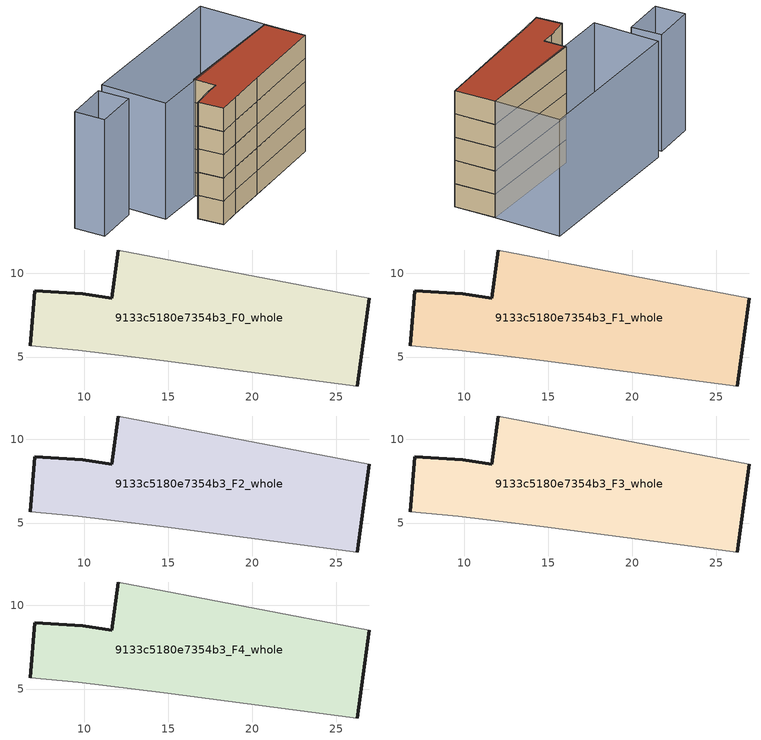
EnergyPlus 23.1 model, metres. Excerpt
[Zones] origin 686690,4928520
9133c5180e7354b3_F0_whole
 floor ground (EU_floor_Construction): 26.28,3.28 26.99,8.52 12.02,11.38 11.63,8.52 9.93,8.76 7.06,8.94 6.78,5.67 9.64,5.42 14.73,4.77 z0
 wall outside (EU_wall_Construction): 6.78,5.67 7.06,8.94 9.93,8.76 11.63,8.52 12.02,11.38 / 26.99,8.52 26.28,3.28 z0:3
 wall adiabatic (EU_wall_Construction): 26.28,3.28 14.73,4.77 9.64,5.42 6.78,5.67 / 12.02,11.38 26.99,8.52 z0:3
9133c5180e7354b3_F1_whole
 floor to 9133c5180e7354b3_F0_whole (EU_floor_Construction): 26.28,3.28 26.99,8.52 12.02,11.38 11.63,8.52 9.93,8.76 7.06,8.94 6.78,5.67 9.64,5.42 14.73,4.77 z3
 wall outside (EU_wall_Construction): 6.78,5.67 7.06,8.94 9.93,8.76 11.63,8.52 12.02,11.38 / 26.99,8.52 26.28,3.28 z3:6
 wall adiabatic (EU_wall_Construction): 26.28,3.28 14.73,4.77 9.64,5.42 6.78,5.67 / 12.02,11.38 26.99,8.52 z3:6
9133c5180e7354b3_F2_whole
 floor to 9133c5180e7354b3_F1_whole (EU_floor_Construction): 26.28,3.28 26.99,8.52 12.02,11.38 11.63,8.52 9.93,8.76 7.06,8.94 6.78,5.67 9.64,5.42 14.73,4.77 z6
 wall outside (EU_wall_Construction): 6.78,5.67 7.06,8.94 9.93,8.76 11.63,8.52 12.02,11.38 / 26.99,8.52 26.28,3.28 z6:9
 wall adiabatic (EU_wall_Construction): 26.28,3.28 14.73,4.77 9.64,5.42 6.78,5.67 / 12.02,11.38 26.99,8.52 z6:9
9133c5180e7354b3_F3_whole
 floor to 9133c5180e7354b3_F2_whole (EU_floor_Construction): 26.28,3.28 26.99,8.52 12.02,11.38 11.63,8.52 9.93,8.76 7.06,8.94 6.78,5.67 9.64,5.42 14.73,4.77 z9
 wall outside (EU_wall_Construction): 6.78,5.67 7.06,8.94 9.93,8.76 11.63,8.52 12.02,11.38 / 26.99,8.52 26.28,3.28 z9:12
 wall adiabatic (EU_wall_Construction): 26.28,3.28 14.73,4.77 9.64,5.42 6.78,5.67 / 12.02,11.38 26.99,8.52 z9:12
9133c5180e7354b3_F4_whole
 floor to 9133c5180e7354b3_F3_whole (EU_floor_Construction): 26.28,3.28 26.99,8.52 12.02,11.38 11.63,8.52 9.93,8.76 7.06,8.94 6.78,5.67 9.64,5.42 14.73,4.77 z12
 wall outside (EU_wall_Construction): 6.78,5.67 7.06,8.94 9.93,8.76 11.63,8.52 12.02,11.38 / 26.99,8.52 26.28,3.28 z12:15
 wall adiabatic (EU_wall_Construction): 26.28,3.28 14.73,4.77 9.64,5.42 6.78,5.67 / 12.02,11.38 26.99,8.52 z12:15
 roof outside (EU_roof_Construction): 26.99,8.52 26.28,3.28 14.73,4.77 9.64,5.42 6.78,5.67 7.06,8.94 9.93,8.76 11.63,8.52 12.02,11.38 z15
shading: 26.99,8.52 5.58,12.26 / 5.58,12.26 7.05,20.62 / 7.05,20.62 28.45,16.88 / 28.45,16.88 26.99,8.52 / 5.54,20.44 5.04,16.54 / 5.04,16.54 -0.59,17.28 / -0.59,17.28 -0.08,21.17 / -0.08,21.17 5.54,20.44 z0:15
[Building]
EU S2 Campaign: North Axis=0; Terrain=City; Solar Distribution=FullExterior
[Site:Location]
Bologna: Latitude=44.5; Longitude=11.25; Time Zone=1; Elevation=37
[SizingPeriod:WeatherFileDays]
AnnualSizingPeriod: Begin Month=1; Begin Day of Month=1; End Month=12; End Day of Month=31; Day of Week for Start Day=Monday; Use Weather File Daylight Saving Period=No; Use Weather File Rain and Snow Indicators=No
[MATERIAL]
EU_InternalMass_Material: Roughness=MediumRough; Thickness=0.1; Conductivity=1; Density=1800; Specific Heat=900; Thermal Absorptance=0.9; Solar Absorptance=0.7; Visible Absorptance=0.7
[MATERIAL:NOMASS] Roughness=MediumRough; Thermal Absorptance=0.9; Solar Absorptance=0.7; Visible Absorptance=0.7
Name | Thermal Resistance
EU_wall_NoMass | 0.905828
EU_roof_NoMass | 0.37593
EU_floor_NoMass | 0.67114
[CONSTRUCTION]
EU_wall_Construction: EU_wall_NoMass
EU_roof_Construction: EU_roof_NoMass
EU_floor_Construction: EU_floor_NoMass
EU_InternalMass_Construction: EU_InternalMass_Material
[ZONE] Type=1; Multiplier=1; Ceiling Height=autocalculate; Floor Area=autocalculate; Part of Total Floor Area=Yes
Name | Volume
9133c5180e7354b3_F0_whole | 307.455
9133c5180e7354b3_F1_whole; 9133c5180e7354b3_F2_whole; 9133c5180e7354b3_F3_whole; 9133c5180e7354b3_F4_whole | 307.457
[INTERNALMASS] Construction=EU_InternalMass_Construction; Surface Area=102.485
Name | Zone or ZoneList
9133c5180e7354b3_F0_whole_EU_InternalMass | 9133c5180e7354b3_F0_whole
9133c5180e7354b3_F1_whole_EU_InternalMass | 9133c5180e7354b3_F1_whole
9133c5180e7354b3_F2_whole_EU_InternalMass | 9133c5180e7354b3_F2_whole
9133c5180e7354b3_F3_whole_EU_InternalMass | 9133c5180e7354b3_F3_whole
9133c5180e7354b3_F4_whole_EU_InternalMass | 9133c5180e7354b3_F4_whole
[OTHEREQUIPMENT] Fuel Type=Electricity; Design Level Calculation Method=Watts/Area; Power per Zone Floor Area=1; Fraction Latent=0; Fraction Radiant=0; Fraction Lost=0; Carbon Dioxide Generation Rate=0; EndUse Subcategory=EU_Step8_InternalGains
Name | Zone or ZoneList or Space or SpaceList | Schedule
EU_Step8_InternalGain_9133c5180e7354b3_F0_whole_f000 | 9133c5180e7354b3_F0_whole | EU_Step8_GainSchedule_9133c5180e7354b3_F0_whole_f000
EU_Step8_InternalGain_9133c5180e7354b3_F1_whole_f000 | 9133c5180e7354b3_F1_whole | EU_Step8_GainSchedule_9133c5180e7354b3_F1_whole_f000
EU_Step8_InternalGain_9133c5180e7354b3_F2_whole_f000 | 9133c5180e7354b3_F2_whole | EU_Step8_GainSchedule_9133c5180e7354b3_F2_whole_f000
EU_Step8_InternalGain_9133c5180e7354b3_F3_whole_f000 | 9133c5180e7354b3_F3_whole | EU_Step8_GainSchedule_9133c5180e7354b3_F3_whole_f000
EU_Step8_InternalGain_9133c5180e7354b3_F4_whole_f000 | 9133c5180e7354b3_F4_whole | EU_Step8_GainSchedule_9133c5180e7354b3_F4_whole_f000
[ZONEVENTILATION:DESIGNFLOWRATE] Schedule=EU_AlwaysOn; Design Flow Rate Calculation Method=AirChanges/Hour; Air Changes per Hour=0.73129; Ventilation Type=Natural; Fan Pressure Rise=0; Fan Total Efficiency=1; Constant Term Coefficient=1; Temperature Term Coefficient=0; Velocity Term Coefficient=0; Velocity Squared Term Coefficient=0; Minimum Indoor Temperature=-100; Maximum Indoor Temperature=100; Delta Temperature=-100; Minimum Outdoor Temperature=-100; Maximum Outdoor Temperature=100; Maximum Wind Speed=40
Name | Zone or ZoneList or Space or SpaceList
EU_ConstantAir_9133c5180e7354b3_F0_whole | 9133c5180e7354b3_F0_whole
EU_ConstantAir_9133c5180e7354b3_F1_whole | 9133c5180e7354b3_F1_whole
EU_ConstantAir_9133c5180e7354b3_F2_whole | 9133c5180e7354b3_F2_whole
EU_ConstantAir_9133c5180e7354b3_F3_whole | 9133c5180e7354b3_F3_whole
EU_ConstantAir_9133c5180e7354b3_F4_whole | 9133c5180e7354b3_F4_whole
[HVACTEMPLATE:THERMOSTAT] Constant Heating Setpoint=20; Constant Cooling Setpoint=50
EU_HeatOnly_9133c5180e7354b3_F0_whole; EU_HeatOnly_9133c5180e7354b3_F1_whole; EU_HeatOnly_9133c5180e7354b3_F2_whole; EU_HeatOnly_9133c5180e7354b3_F3_whole; EU_HeatOnly_9133c5180e7354b3_F4_whole
[HVACTEMPLATE:ZONE:IDEALLOADSAIRSYSTEM] System Availability Schedule=EU_AlwaysOn; Maximum Heating Supply Air Temperature=50; Minimum Cooling Supply Air Temperature=13; Maximum Heating Supply Air Humidity Ratio=0.0156; Minimum Cooling Supply Air Humidity Ratio=0.0077; Heating Limit=NoLimit; Cooling Limit=NoLimit; Heating Availability Schedule=EU_AlwaysOn; Cooling Availability Schedule=EU_CoolingOff; Dehumidification Control Type=ConstantSensibleHeatRatio; Cooling Sensible Heat Ratio=0.7; Dehumidification Setpoint=60; Humidification Control Type=None; Humidification Setpoint=30; Outdoor Air Method=None; Outdoor Air Flow Rate per Person=0.00944; Outdoor Air Flow Rate per Zone Floor Area=0; Outdoor Air Flow Rate per Zone=0; Demand Controlled Ventilation Type=None; Outdoor Air Economizer Type=NoEconomizer; Heat Recovery Type=None; Sensible Heat Recovery Effectiveness=0.7; Latent Heat Recovery Effectiveness=0.65
Name | Template Thermostat
9133c5180e7354b3_F0_whole | EU_HeatOnly_9133c5180e7354b3_F0_whole
9133c5180e7354b3_F1_whole | EU_HeatOnly_9133c5180e7354b3_F1_whole
9133c5180e7354b3_F2_whole | EU_HeatOnly_9133c5180e7354b3_F2_whole
9133c5180e7354b3_F3_whole | EU_HeatOnly_9133c5180e7354b3_F3_whole
9133c5180e7354b3_F4_whole | EU_HeatOnly_9133c5180e7354b3_F4_whole
[SIZING:ZONE] Zone Cooling Design Supply Air Temperature Input Method=SupplyAirTemperature; Zone Cooling Design Supply Air Temperature=13; Zone Heating Design Supply Air Temperature Input Method=SupplyAirTemperature; Zone Heating Design Supply Air Temperature=50; Zone Cooling Design Supply Air Humidity Ratio=0.008; Zone Heating Design Supply Air Humidity Ratio=0.008; Cooling Design Air Flow Method=DesignDay; Cooling Design Air Flow Rate=0; Cooling Minimum Air Flow per Zone Floor Area=0.000762; Cooling Minimum Air Flow=0; Cooling Minimum Air Flow Fraction=0.2; Heating Design Air Flow Method=DesignDay; Heating Design Air Flow Rate=0; Heating Maximum Air Flow per Zone Floor Area=0.002032; Heating Maximum Air Flow=0.141576; Heating Maximum Air Flow Fraction=0.3; Account for Dedicated Outdoor Air System=No; Dedicated Outdoor Air System Control Strategy=NeutralSupplyAir; Dedicated Outdoor Air Low Setpoint Temperature for Design=autosize; Dedicated Outdoor Air High Setpoint Temperature for Design=autosize; Zone Load Sizing Method=Sensible Load Only No Latent Load; Zone Latent Cooling Design Supply Air Humidity Ratio Input Method=HumidityRatioDifference; Zone Cooling Design Supply Air Humidity Ratio Difference=0.005; Zone Latent Heating Design Supply Air Humidity Ratio Input Method=HumidityRatioDifference; Zone Humidification Design Supply Air Humidity Ratio Difference=0.005
9133c5180e7354b3_F0_whole; 9133c5180e7354b3_F1_whole; 9133c5180e7354b3_F2_whole; 9133c5180e7354b3_F3_whole; 9133c5180e7354b3_F4_whole
[SCHEDULE:CONSTANT]
Name | Hourly Value
EU_AlwaysOn | 1
EU_CoolingOff | 0
[SCHEDULE:FILE] Column Number=1; Rows to Skip at Top=0; Number of Hours of Data=8760; Column Separator=Comma; Interpolate to Timestep=No; Minutes per Item=60; Adjust Schedule for Daylight Savings=Yes
Name | File
EU_Step8_GainSchedule_9133c5180e7354b3_F0_whole_f000 | ../../schedules/9133c5180e7354b3/9133c5180e7354b3_F0_whole_f000_gain.csv
EU_Step8_GainSchedule_9133c5180e7354b3_F1_whole_f000 | ../../schedules/9133c5180e7354b3/9133c5180e7354b3_F1_whole_f000_gain.csv
EU_Step8_GainSchedule_9133c5180e7354b3_F2_whole_f000 | ../../schedules/9133c5180e7354b3/9133c5180e7354b3_F2_whole_f000_gain.csv
EU_Step8_GainSchedule_9133c5180e7354b3_F3_whole_f000 | ../../schedules/9133c5180e7354b3/9133c5180e7354b3_F3_whole_f000_gain.csv
EU_Step8_GainSchedule_9133c5180e7354b3_F4_whole_f000 | ../../schedules/9133c5180e7354b3/9133c5180e7354b3_F4_whole_f000_gain.csv
